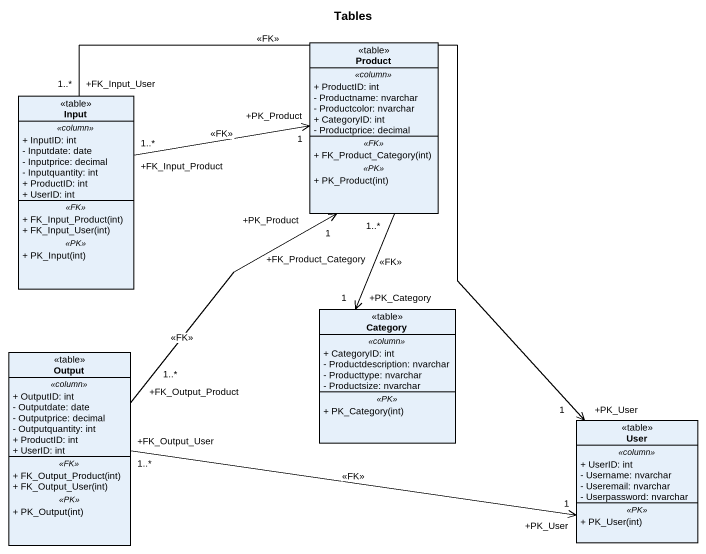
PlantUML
@startuml
title Tables
hide circle
hide empty members
skinparam classAttributeIconSize 0
class Product <<table>> {
  .. <<column>> ..
  + ProductID: int
  - Productname: nvarchar
  - Productcolor: nvarchar
  + CategoryID: int
  - Productprice: decimal
  .. <<FK>> ..
  + FK_Product_Category(int)
  .. <<PK>> ..
  + PK_Product(int)
}
class Input <<table>> {
  .. <<column>> ..
  + InputID: int
  - Inputdate: date
  - Inputprice: decimal
  - Inputquantity: int
  + ProductID: int
  + UserID: int
  .. <<FK>> ..
  + FK_Input_Product(int)
  + FK_Input_User(int)
  .. <<PK>> ..
  + PK_Input(int)
}
class Category <<table>> {
  .. <<column>> ..
  + CategoryID: int
  - Productdescription: nvarchar
  - Producttype: nvarchar
  - Productsize: nvarchar
  .. <<PK>> ..
  + PK_Category(int)
}
class Output <<table>> {
  .. <<column>> ..
  + OutputID: int
  - Outputdate: date
  - Outputprice: decimal
  - Outputquantity: int
  + ProductID: int
  + UserID: int
  .. <<FK>> ..
  + FK_Output_Product(int)
  + FK_Output_User(int)
  .. <<PK>> ..
  + PK_Output(int)
}
class User <<table>> {
  .. <<column>> ..
  + UserID: int
  - Username: nvarchar
  - Useremail: nvarchar
  - Userpassword: nvarchar
  .. <<PK>> ..
  + PK_User(int)
}
Product "+FK_Product_Category\n1..*" --> "+PK_Category\n1" Category : <<FK>>
Input "+FK_Input_Product\n1..*" -right-> "+PK_Product\n1" Product : <<FK>>
Input "+FK_Input_User\n1..*" -right-> "+PK_User\n1" User : <<FK>>
Output "+FK_Output_Product\n1..*" -up-> "+PK_Product\n1" Product : <<FK>>
Output "+FK_Output_User\n1..*" -right-> "+PK_User\n1" User : <<FK>>
@enduml
